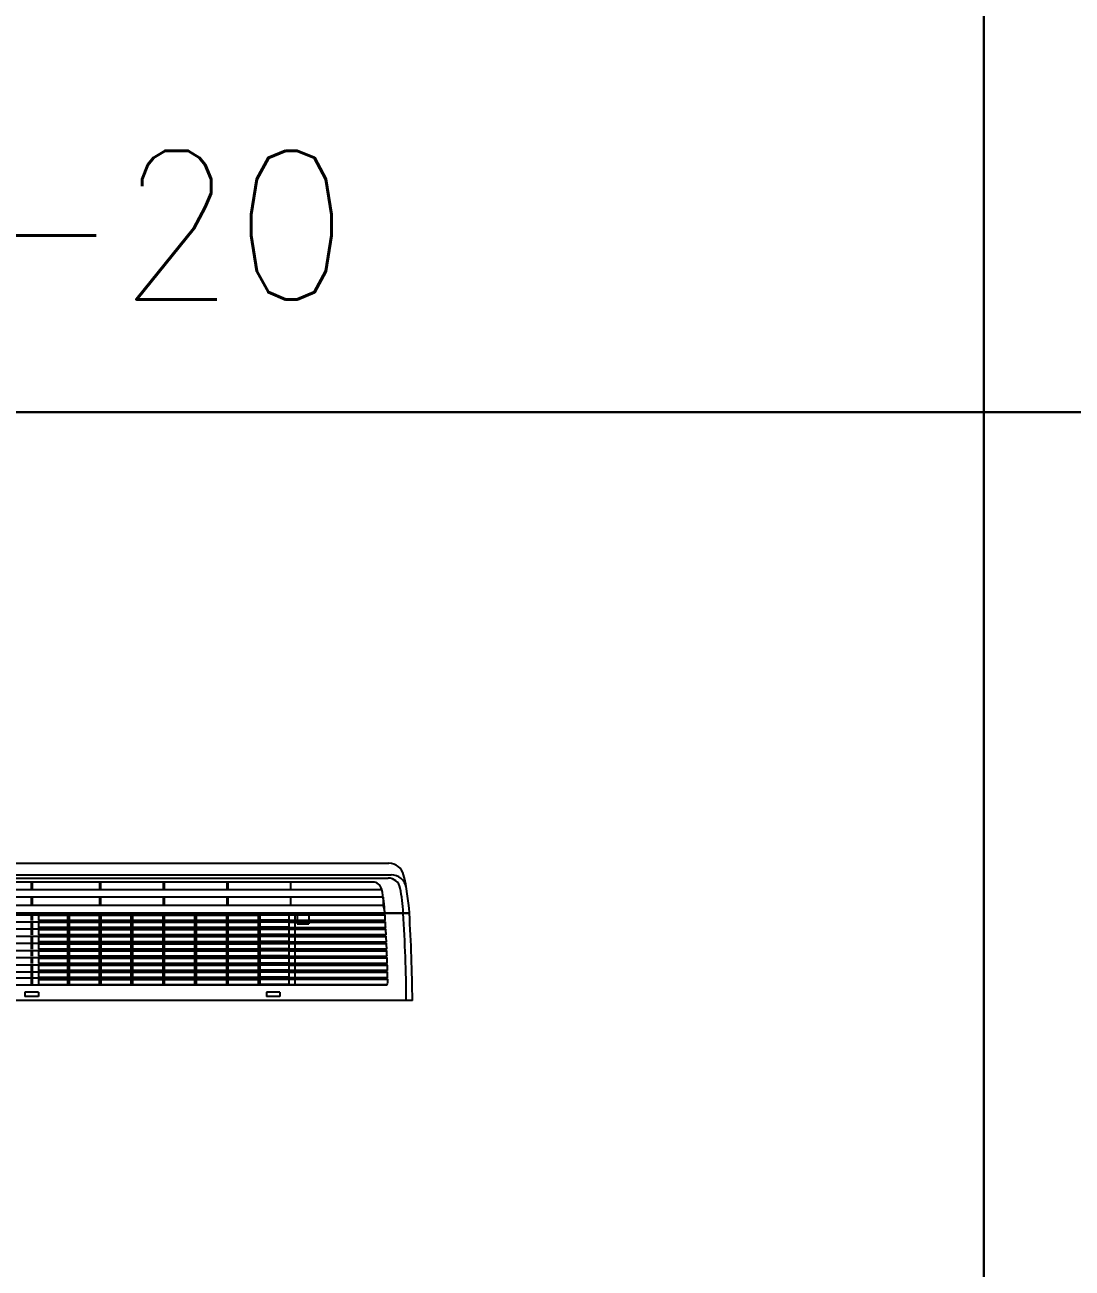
# Model space of a CAD drawing. Header units: millimetres. Extents: x 259256 to 648017, y 366981 to 480499.
# Drawn here: x 379564 to 380972, y 402350 to 404022 of the extents above; entities that cross this region are included whole.
import ezdxf
from ezdxf.enums import TextEntityAlignment as Align

# ---------------------------------------------------------------- set-up
doc = ezdxf.new("R2010")
doc.units = ezdxf.units.MM
doc.layers.get('0').update_dxf_attribs({"color": 254})
doc.layers.add('F-TEXT', color=2, linetype='Continuous')
doc.layers.add('MEQUIP', color=2, linetype='Continuous')
doc.styles.add('QC-SEC', font='romans.shx')

# ---------------------------------------------------------------- blocks, each defined once
blk = doc.blocks.new('N2')
at = {"layer": 'MEQUIP', "color": 1, "linetype": 'Continuous'}
for p, q in [((378791.3, 402368.4), (379807.7, 402368.4)), ((378788, 402352.7), (379811, 402352.8)), ((378792.1, 402348.3), (379806.9, 402348.4)), ((379327.1, 402343.4), (379327.1, 402332.3)), ((379328.4, 402343.4), (379328.4, 402332.3)), ((379419.1, 402343.4), (379419.1, 402332.3)), ((379420.4, 402343.4), (379420.4, 402332.3)), ((379504.6, 402343.4), (379504.6, 402332.3)), ((379505.8, 402343.4), (379505.8, 402332.3)), ((379590, 402343.4), (379590, 402332.4)), ((379591.2, 402343.4), (379591.2, 402332.4)), ((379675.4, 402343.4), (379675.4, 402332.4)), ((379798.4, 402332.4), (378800.6, 402332.3)), ((379786, 402343), (378972.8, 402343)), ((379800.1, 402322.5), (378798.9, 402322.5)), ((379800.1, 402311.4), (378798.9, 402311.4)), ((379327.1, 402322.5), (379327.1, 402311.4)), ((379328.4, 402322.5), (379328.4, 402311.4)), ((379419.1, 402322.5), (379419.1, 402311.4)), ((379420.4, 402322.5), (379420.4, 402311.4)), ((379504.6, 402322.5), (379504.6, 402311.4)), ((379505.8, 402322.5), (379505.8, 402311.4)), ((379590, 402322.5), (379590, 402311.4)), ((379591.2, 402322.5), (379591.2, 402311.4)), ((379675.4, 402322.5), (379675.4, 402311.4)), ((379800.1, 402322.5), (379800.1, 402311.4)), ((379800.1, 402311.4), (379802.4, 402301.6)), ((378764, 402301.5), (379835.3, 402301.6)), ((378796.4, 402299.1), (379802.6, 402299.1)), ((379326.9, 402299.1), (379326.9, 402291.1)), ((379328.6, 402299.1), (379328.6, 402291.1)), ((379337, 402299.1), (379337, 402291.1)), ((379337, 402298.5), (379375.8, 402298.5)), ((379375.8, 402298.5), (379376.2, 402298.9)), ((379375.8, 402298.5), (379375.8, 402291.7)), ((379376.2, 402298.9), (379377.9, 402298.9)), ((379376.2, 402298.9), (379376.2, 402291.3)), ((379377.9, 402298.9), (379377.9, 402291.3)), ((379377.9, 402298.9), (379378.3, 402298.5)), ((379378.3, 402298.5), (379418.5, 402298.5)), ((379378.3, 402291.7), (379378.3, 402298.5)), ((379418.5, 402298.5), (379418.9, 402298.9)), ((379418.5, 402298.5), (379418.5, 402291.7)), ((379418.9, 402298.9), (379420.6, 402298.9)), ((379418.9, 402298.9), (379418.9, 402291.3)), ((379420.6, 402298.9), (379420.6, 402291.3)), ((379420.6, 402298.9), (379421, 402298.5)), ((379421, 402298.5), (379461.2, 402298.5)), ((379421, 402291.7), (379421, 402298.5)), ((379461.2, 402298.5), (379461.7, 402298.9)), ((379461.2, 402298.5), (379461.2, 402291.8)), ((379461.7, 402298.9), (379463.3, 402298.9)), ((379461.7, 402298.9), (379461.7, 402291.3)), ((379463.3, 402298.9), (379463.3, 402291.3)), ((379463.3, 402298.9), (379463.7, 402298.5)), ((379463.7, 402298.5), (379504, 402298.5)), ((379463.7, 402291.8), (379463.7, 402298.5)), ((379504, 402298.5), (379504.4, 402299)), ((379504, 402298.5), (379504, 402291.8)), ((379504.4, 402299), (379506, 402299)), ((379504.4, 402299), (379504.4, 402291.3)), ((379506, 402299), (379506, 402291.3)), ((379506, 402299), (379506.4, 402298.5)), ((379506.4, 402298.5), (379546.7, 402298.5)), ((379506.4, 402291.8), (379506.4, 402298.5)), ((379546.7, 402298.5), (379547.1, 402299)), ((379546.7, 402298.5), (379546.7, 402291.8)), ((379547.1, 402299), (379548.7, 402299)), ((379547.1, 402299), (379547.1, 402291.3)), ((379548.7, 402299), (379548.7, 402291.3)), ((379548.7, 402299), (379549.1, 402298.5)), ((379549.1, 402298.5), (379589.4, 402298.5)), ((379549.1, 402291.8), (379549.1, 402298.5)), ((379589.4, 402298.5), (379589.8, 402299)), ((379589.4, 402298.5), (379589.4, 402291.8)), ((379589.8, 402299), (379591.4, 402299)), ((379589.8, 402299), (379589.8, 402291.3)), ((379591.4, 402299), (379591.4, 402291.3)), ((379591.4, 402299), (379591.8, 402298.5)), ((379591.8, 402298.5), (379632.1, 402298.5)), ((379591.8, 402291.8), (379591.8, 402298.5)), ((379632.1, 402298.5), (379632.5, 402299)), ((379632.1, 402298.5), (379632.1, 402291.8)), ((379634.2, 402299), (379632.5, 402299)), ((379632.5, 402299), (379634.2, 402299)), ((379632.5, 402299), (379632.5, 402291.3)), ((379634.2, 402299), (379634.2, 402291.3)), ((379634.6, 402298.5), (379634.2, 402299)), ((379634.6, 402298.5), (379634.6, 402291.8)), ((379673.4, 402298.5), (379634.6, 402298.5)), ((379673.4, 402299.1), (379673.4, 402291.1)), ((379673.4, 402298.7), (379802.6, 402298.7)), ((379681.6, 402298.7), (379681.6, 402291.6)), ((379684.5, 402301.6), (379684.5, 402286.6)), ((379700.1, 402301.6), (379700.1, 402286.6)), ((379802.5, 402301), (379835.4, 402301)), ((378982.1, 402289.5), (379803.2, 402289.5)), ((378982.1, 402279.9), (379803.7, 402279.9)), ((379326.9, 402289.5), (379326.9, 402281.5)), ((379326.9, 402279.9), (379326.9, 402271.9)), ((379328.6, 402289.5), (379328.6, 402281.5)), ((379328.6, 402279.9), (379328.6, 402271.9)), ((379337, 402291.7), (379375.8, 402291.7)), ((379337, 402289.5), (379337, 402281.5)), ((379337, 402288.9), (379375.8, 402288.9)), ((379337, 402282.1), (379375.8, 402282.1)), ((379337, 402279.9), (379337, 402271.9)), ((379337, 402279.3), (379375.8, 402279.3)), ((379375.8, 402291.7), (379376.2, 402291.3)), ((379375.8, 402288.9), (379376.2, 402289.3)), ((379375.8, 402288.9), (379375.8, 402282.1)), ((379375.8, 402282.1), (379376.2, 402281.7)), ((379375.8, 402279.3), (379376.2, 402279.7)), ((379375.8, 402279.3), (379375.8, 402272.5)), ((379376.2, 402291.3), (379377.9, 402291.3)), ((379376.2, 402289.3), (379377.9, 402289.3)), ((379376.2, 402289.3), (379376.2, 402281.7)), ((379376.2, 402281.7), (379377.9, 402281.7)), ((379376.2, 402279.7), (379377.9, 402279.7)), ((379376.2, 402279.7), (379376.2, 402272.1)), ((379377.9, 402291.3), (379378.3, 402291.7)), ((379377.9, 402289.3), (379377.9, 402281.7)), ((379377.9, 402289.3), (379378.3, 402288.9)), ((379377.9, 402281.7), (379378.3, 402282.1)), ((379377.9, 402279.7), (379377.9, 402272.1)), ((379377.9, 402279.7), (379378.3, 402279.3)), ((379378.3, 402291.7), (379418.5, 402291.7)), ((379378.3, 402288.9), (379418.5, 402288.9)), ((379378.3, 402282.1), (379378.3, 402288.9)), ((379378.3, 402282.1), (379418.5, 402282.1)), ((379378.3, 402279.3), (379418.5, 402279.3)), ((379378.3, 402272.5), (379378.3, 402279.3)), ((379418.5, 402291.7), (379418.9, 402291.3)), ((379418.5, 402288.9), (379418.9, 402289.3)), ((379418.5, 402288.9), (379418.5, 402282.1)), ((379418.5, 402282.1), (379418.9, 402281.7)), ((379418.5, 402279.3), (379418.9, 402279.7)), ((379418.5, 402279.3), (379418.5, 402272.5)), ((379418.9, 402291.3), (379420.6, 402291.3)), ((379418.9, 402289.3), (379420.6, 402289.3)), ((379418.9, 402289.3), (379418.9, 402281.7)), ((379418.9, 402281.7), (379420.6, 402281.7)), ((379418.9, 402279.7), (379420.6, 402279.7)), ((379418.9, 402279.7), (379418.9, 402272.1)), ((379420.6, 402291.3), (379421, 402291.7)), ((379420.6, 402289.3), (379420.6, 402281.7)), ((379420.6, 402289.3), (379421, 402288.9)), ((379420.6, 402281.7), (379421, 402282.1)), ((379420.6, 402279.7), (379420.6, 402272.1)), ((379420.6, 402279.7), (379421, 402279.3)), ((379421, 402291.7), (379461.2, 402291.8)), ((379421, 402288.9), (379461.2, 402288.9)), ((379421, 402282.1), (379421, 402288.9)), ((379421, 402282.1), (379461.2, 402282.1)), ((379421, 402279.3), (379461.2, 402279.3)), ((379421, 402272.5), (379421, 402279.3)), ((379461.2, 402291.8), (379461.7, 402291.3)), ((379461.2, 402288.9), (379461.7, 402289.3)), ((379461.2, 402288.9), (379461.2, 402282.1)), ((379461.2, 402282.1), (379461.7, 402281.7)), ((379461.2, 402279.3), (379461.7, 402279.7)), ((379461.2, 402279.3), (379461.2, 402272.5)), ((379461.7, 402291.3), (379463.3, 402291.3)), ((379461.7, 402289.3), (379463.3, 402289.3)), ((379461.7, 402289.3), (379461.7, 402281.7)), ((379461.7, 402281.7), (379463.3, 402281.7)), ((379461.7, 402279.7), (379463.3, 402279.7)), ((379461.7, 402279.7), (379461.7, 402272.1)), ((379463.3, 402291.3), (379463.7, 402291.8)), ((379463.3, 402289.3), (379463.3, 402281.7)), ((379463.3, 402289.3), (379463.7, 402288.9)), ((379463.3, 402281.7), (379463.7, 402282.1)), ((379463.3, 402279.7), (379463.3, 402272.1)), ((379463.3, 402279.7), (379463.7, 402279.3)), ((379463.7, 402291.8), (379504, 402291.8)), ((379463.7, 402288.9), (379504, 402288.9)), ((379463.7, 402282.1), (379463.7, 402288.9)), ((379463.7, 402282.1), (379504, 402282.1)), ((379463.7, 402279.3), (379504, 402279.3)), ((379463.7, 402272.5), (379463.7, 402279.3)), ((379504, 402291.8), (379504.4, 402291.3)), ((379504, 402288.9), (379504.4, 402289.3)), ((379504, 402288.9), (379504, 402282.1)), ((379504, 402282.1), (379504.4, 402281.7)), ((379504, 402279.3), (379504.4, 402279.7)), ((379504, 402279.3), (379504, 402272.5)), ((379504.4, 402291.3), (379506, 402291.3)), ((379504.4, 402289.3), (379506, 402289.3)), ((379504.4, 402289.3), (379504.4, 402281.7)), ((379504.4, 402281.7), (379506, 402281.7)), ((379504.4, 402279.7), (379506, 402279.7)), ((379504.4, 402279.7), (379504.4, 402272.1)), ((379506, 402291.3), (379506.4, 402291.8)), ((379506, 402289.3), (379506, 402281.7)), ((379506, 402289.3), (379506.4, 402288.9)), ((379506, 402281.7), (379506.4, 402282.1)), ((379506, 402279.7), (379506, 402272.1)), ((379506, 402279.7), (379506.4, 402279.3)), ((379506.4, 402291.8), (379546.7, 402291.8)), ((379506.4, 402288.9), (379546.7, 402288.9)), ((379506.4, 402282.1), (379506.4, 402288.9)), ((379506.4, 402282.1), (379546.7, 402282.1)), ((379506.4, 402279.3), (379546.7, 402279.3)), ((379506.4, 402272.5), (379506.4, 402279.3)), ((379546.7, 402291.8), (379547.1, 402291.3)), ((379546.7, 402288.9), (379547.1, 402289.3)), ((379546.7, 402288.9), (379546.7, 402282.1)), ((379546.7, 402282.1), (379547.1, 402281.7)), ((379546.7, 402279.3), (379547.1, 402279.7)), ((379546.7, 402279.3), (379546.7, 402272.5)), ((379547.1, 402291.3), (379548.7, 402291.3)), ((379547.1, 402289.3), (379548.7, 402289.3)), ((379547.1, 402289.3), (379547.1, 402281.7)), ((379547.1, 402281.7), (379548.7, 402281.7)), ((379547.1, 402279.7), (379548.7, 402279.7)), ((379547.1, 402279.7), (379547.1, 402272.1)), ((379548.7, 402291.3), (379549.1, 402291.8)), ((379548.7, 402289.3), (379548.7, 402281.7)), ((379548.7, 402289.3), (379549.1, 402288.9)), ((379548.7, 402281.7), (379549.1, 402282.1)), ((379548.7, 402279.7), (379548.7, 402272.1)), ((379548.7, 402279.7), (379549.1, 402279.3)), ((379549.1, 402291.8), (379589.4, 402291.8)), ((379549.1, 402288.9), (379589.4, 402288.9)), ((379549.1, 402282.1), (379549.1, 402288.9)), ((379549.1, 402282.1), (379589.4, 402282.1)), ((379549.1, 402279.3), (379589.4, 402279.3)), ((379549.1, 402272.5), (379549.1, 402279.3)), ((379589.4, 402291.8), (379589.8, 402291.3)), ((379589.4, 402288.9), (379589.8, 402289.3)), ((379589.4, 402288.9), (379589.4, 402282.1)), ((379589.4, 402282.1), (379589.8, 402281.7)), ((379589.4, 402279.3), (379589.8, 402279.7)), ((379589.4, 402279.3), (379589.4, 402272.5)), ((379589.8, 402291.3), (379591.4, 402291.3)), ((379589.8, 402289.3), (379591.4, 402289.3)), ((379589.8, 402289.3), (379589.8, 402281.7)), ((379589.8, 402281.7), (379591.4, 402281.7)), ((379589.8, 402279.7), (379591.4, 402279.7)), ((379589.8, 402279.7), (379589.8, 402272.1)), ((379591.4, 402291.3), (379591.8, 402291.8)), ((379591.4, 402289.3), (379591.4, 402281.7)), ((379591.4, 402289.3), (379591.8, 402288.9)), ((379591.4, 402281.7), (379591.8, 402282.1)), ((379591.4, 402279.7), (379591.4, 402272.1)), ((379591.4, 402279.7), (379591.8, 402279.3)), ((379591.8, 402291.8), (379632.1, 402291.8)), ((379591.8, 402288.9), (379632.1, 402288.9)), ((379591.8, 402282.1), (379591.8, 402288.9)), ((379591.8, 402282.1), (379632.1, 402282.2)), ((379591.8, 402279.3), (379632.1, 402279.3)), ((379591.8, 402272.5), (379591.8, 402279.3)), ((379632.1, 402291.8), (379632.5, 402291.3)), ((379632.1, 402288.9), (379632.5, 402289.3)), ((379632.1, 402288.9), (379632.1, 402282.2)), ((379632.1, 402282.2), (379632.5, 402281.7)), ((379632.1, 402279.3), (379632.5, 402279.7)), ((379632.1, 402279.3), (379632.1, 402272.5)), ((379634.2, 402291.3), (379632.5, 402291.3)), ((379632.5, 402291.3), (379634.2, 402291.3)), ((379634.2, 402289.3), (379632.5, 402289.3)), ((379632.5, 402289.3), (379634.2, 402289.3)), ((379632.5, 402289.3), (379632.5, 402281.7)), ((379634.2, 402281.7), (379632.5, 402281.7)), ((379632.5, 402281.7), (379634.2, 402281.7)), ((379634.2, 402279.7), (379632.5, 402279.7)), ((379632.5, 402279.7), (379634.2, 402279.7)), ((379632.5, 402279.7), (379632.5, 402272.1)), ((379634.6, 402291.8), (379634.2, 402291.3)), ((379634.2, 402289.3), (379634.2, 402281.7)), ((379634.6, 402288.9), (379634.2, 402289.3)), ((379634.6, 402282.2), (379634.2, 402281.7)), ((379634.2, 402279.7), (379634.2, 402272.1)), ((379634.6, 402279.3), (379634.2, 402279.7)), ((379673.4, 402291.8), (379634.6, 402291.8)), ((379634.6, 402288.9), (379634.6, 402282.2)), ((379673.4, 402288.9), (379634.6, 402288.9)), ((379673.4, 402282.2), (379634.6, 402282.2)), ((379634.6, 402279.3), (379634.6, 402272.5)), ((379673.4, 402279.3), (379634.6, 402279.3)), ((379673.4, 402291.6), (379803.1, 402291.6)), ((379673.4, 402289.5), (379673.4, 402281.5)), ((379673.4, 402289.1), (379803.2, 402289.1)), ((379673.4, 402282), (379803.6, 402282)), ((379673.4, 402279.9), (379673.4, 402271.9)), ((379673.4, 402279.5), (379803.7, 402279.5)), ((379681.6, 402289.1), (379681.6, 402282)), ((379681.6, 402279.5), (379681.6, 402272.4)), ((379684.5, 402290.5), (379700.1, 402290.5)), ((379684.5, 402286.6), (379700.1, 402286.6)), ((378982.1, 402270.2), (379804.2, 402270.3)), ((378982.1, 402260.6), (379804.7, 402260.7)), ((379326.9, 402270.3), (379326.9, 402262.3)), ((379326.9, 402260.7), (379326.9, 402252.7)), ((379328.6, 402270.3), (379328.6, 402262.3)), ((379328.6, 402260.7), (379328.6, 402252.7)), ((379337, 402272.5), (379375.8, 402272.5)), ((379337, 402270.3), (379337, 402262.3)), ((379337, 402269.6), (379375.8, 402269.6)), ((379337, 402262.9), (379375.8, 402262.9)), ((379337, 402260.7), (379337, 402252.7)), ((379337, 402260), (379375.8, 402260)), ((379375.8, 402272.5), (379376.2, 402272.1)), ((379375.8, 402269.6), (379376.2, 402270.1)), ((379375.8, 402269.6), (379375.8, 402262.9)), ((379375.8, 402262.9), (379376.2, 402262.5)), ((379375.8, 402260), (379376.2, 402260.5)), ((379375.8, 402260), (379375.8, 402253.3)), ((379376.2, 402272.1), (379377.9, 402272.1)), ((379376.2, 402270.1), (379377.9, 402270.1)), ((379376.2, 402270.1), (379376.2, 402262.5)), ((379376.2, 402262.5), (379377.9, 402262.5)), ((379376.2, 402260.5), (379377.9, 402260.5)), ((379376.2, 402260.5), (379376.2, 402252.8)), ((379377.9, 402272.1), (379378.3, 402272.5)), ((379377.9, 402270.1), (379377.9, 402262.5)), ((379377.9, 402270.1), (379378.3, 402269.6)), ((379377.9, 402262.5), (379378.3, 402262.9)), ((379377.9, 402260.5), (379377.9, 402252.8)), ((379377.9, 402260.5), (379378.3, 402260)), ((379378.3, 402272.5), (379418.5, 402272.5)), ((379378.3, 402269.6), (379418.5, 402269.7)), ((379378.3, 402262.9), (379378.3, 402269.6)), ((379378.3, 402262.9), (379418.5, 402262.9)), ((379378.3, 402260), (379418.5, 402260)), ((379378.3, 402253.3), (379378.3, 402260)), ((379418.5, 402272.5), (379418.9, 402272.1)), ((379418.5, 402269.7), (379418.9, 402270.1)), ((379418.5, 402269.7), (379418.5, 402262.9)), ((379418.5, 402262.9), (379418.9, 402262.5)), ((379418.5, 402260), (379418.9, 402260.5)), ((379418.5, 402260), (379418.5, 402253.3)), ((379418.9, 402272.1), (379420.6, 402272.1)), ((379418.9, 402270.1), (379420.6, 402270.1)), ((379418.9, 402270.1), (379418.9, 402262.5)), ((379418.9, 402262.5), (379420.6, 402262.5)), ((379418.9, 402260.5), (379420.6, 402260.5)), ((379418.9, 402260.5), (379418.9, 402252.8)), ((379420.6, 402272.1), (379421, 402272.5)), ((379420.6, 402270.1), (379420.6, 402262.5)), ((379420.6, 402270.1), (379421, 402269.7)), ((379420.6, 402262.5), (379421, 402262.9)), ((379420.6, 402260.5), (379420.6, 402252.8)), ((379420.6, 402260.5), (379421, 402260)), ((379421, 402272.5), (379461.2, 402272.5)), ((379421, 402269.7), (379461.2, 402269.7)), ((379421, 402262.9), (379421, 402269.7)), ((379421, 402262.9), (379461.2, 402262.9)), ((379421, 402260), (379461.2, 402260)), ((379421, 402253.3), (379421, 402260)), ((379461.2, 402272.5), (379461.7, 402272.1)), ((379461.2, 402269.7), (379461.7, 402270.1)), ((379461.2, 402269.7), (379461.2, 402262.9)), ((379461.2, 402262.9), (379461.7, 402262.5)), ((379461.2, 402260), (379461.7, 402260.5)), ((379461.2, 402260), (379461.2, 402253.3)), ((379461.7, 402272.1), (379463.3, 402272.1)), ((379461.7, 402270.1), (379463.3, 402270.1)), ((379461.7, 402270.1), (379461.7, 402262.5)), ((379461.7, 402262.5), (379463.3, 402262.5)), ((379461.7, 402260.5), (379463.3, 402260.5)), ((379461.7, 402260.5), (379461.7, 402252.8)), ((379463.3, 402272.1), (379463.7, 402272.5)), ((379463.3, 402270.1), (379463.3, 402262.5)), ((379463.3, 402270.1), (379463.7, 402269.7)), ((379463.3, 402262.5), (379463.7, 402262.9)), ((379463.3, 402260.5), (379463.3, 402252.8)), ((379463.3, 402260.5), (379463.7, 402260)), ((379463.7, 402272.5), (379504, 402272.5)), ((379463.7, 402269.7), (379504, 402269.7)), ((379463.7, 402262.9), (379463.7, 402269.7)), ((379463.7, 402262.9), (379504, 402262.9)), ((379463.7, 402260), (379504, 402260)), ((379463.7, 402253.3), (379463.7, 402260)), ((379504, 402272.5), (379504.4, 402272.1)), ((379504, 402269.7), (379504.4, 402270.1)), ((379504, 402269.7), (379504, 402262.9)), ((379504, 402262.9), (379504.4, 402262.5)), ((379504, 402260), (379504.4, 402260.5)), ((379504, 402260), (379504, 402253.3)), ((379504.4, 402272.1), (379506, 402272.1)), ((379504.4, 402270.1), (379506, 402270.1)), ((379504.4, 402270.1), (379504.4, 402262.5)), ((379504.4, 402262.5), (379506, 402262.5)), ((379504.4, 402260.5), (379506, 402260.5)), ((379504.4, 402260.5), (379504.4, 402252.8)), ((379506, 402272.1), (379506.4, 402272.5)), ((379506, 402270.1), (379506, 402262.5)), ((379506, 402270.1), (379506.4, 402269.7)), ((379506, 402262.5), (379506.4, 402262.9)), ((379506, 402260.5), (379506, 402252.8)), ((379506, 402260.5), (379506.4, 402260)), ((379506.4, 402272.5), (379546.7, 402272.5)), ((379506.4, 402269.7), (379546.7, 402269.7)), ((379506.4, 402262.9), (379506.4, 402269.7)), ((379506.4, 402262.9), (379546.7, 402262.9)), ((379506.4, 402260), (379546.7, 402260)), ((379506.4, 402253.3), (379506.4, 402260)), ((379546.7, 402272.5), (379547.1, 402272.1)), ((379546.7, 402269.7), (379547.1, 402270.1)), ((379546.7, 402269.7), (379546.7, 402262.9)), ((379546.7, 402262.9), (379547.1, 402262.5)), ((379546.7, 402260), (379547.1, 402260.5)), ((379546.7, 402260), (379546.7, 402253.3)), ((379547.1, 402272.1), (379548.7, 402272.1)), ((379547.1, 402270.1), (379548.7, 402270.1)), ((379547.1, 402270.1), (379547.1, 402262.5)), ((379547.1, 402262.5), (379548.7, 402262.5)), ((379547.1, 402260.5), (379548.7, 402260.5)), ((379547.1, 402260.5), (379547.1, 402252.9)), ((379548.7, 402272.1), (379549.1, 402272.5)), ((379548.7, 402270.1), (379548.7, 402262.5)), ((379548.7, 402270.1), (379549.1, 402269.7)), ((379548.7, 402262.5), (379549.1, 402262.9)), ((379548.7, 402260.5), (379548.7, 402252.9)), ((379548.7, 402260.5), (379549.1, 402260)), ((379549.1, 402272.5), (379589.4, 402272.5)), ((379549.1, 402269.7), (379589.4, 402269.7)), ((379549.1, 402262.9), (379549.1, 402269.7)), ((379549.1, 402262.9), (379589.4, 402262.9)), ((379549.1, 402260), (379589.4, 402260.1)), ((379549.1, 402253.3), (379549.1, 402260)), ((379589.4, 402272.5), (379589.8, 402272.1)), ((379589.4, 402269.7), (379589.8, 402270.1)), ((379589.4, 402269.7), (379589.4, 402262.9)), ((379589.4, 402262.9), (379589.8, 402262.5)), ((379589.4, 402260.1), (379589.8, 402260.5)), ((379589.4, 402260.1), (379589.4, 402253.3)), ((379589.8, 402272.1), (379591.4, 402272.1)), ((379589.8, 402270.1), (379591.4, 402270.1)), ((379589.8, 402270.1), (379589.8, 402262.5)), ((379589.8, 402262.5), (379591.4, 402262.5)), ((379589.8, 402260.5), (379591.4, 402260.5)), ((379589.8, 402260.5), (379589.8, 402252.9)), ((379591.4, 402272.1), (379591.8, 402272.5)), ((379591.4, 402270.1), (379591.4, 402262.5)), ((379591.4, 402270.1), (379591.8, 402269.7)), ((379591.4, 402262.5), (379591.8, 402262.9)), ((379591.4, 402260.5), (379591.4, 402252.9)), ((379591.4, 402260.5), (379591.8, 402260.1)), ((379591.8, 402272.5), (379632.1, 402272.5)), ((379591.8, 402269.7), (379632.1, 402269.7)), ((379591.8, 402262.9), (379591.8, 402269.7)), ((379591.8, 402262.9), (379632.1, 402262.9)), ((379591.8, 402260.1), (379632.1, 402260.1)), ((379591.8, 402253.3), (379591.8, 402260.1)), ((379632.1, 402272.5), (379632.5, 402272.1)), ((379632.1, 402269.7), (379632.5, 402270.1)), ((379632.1, 402269.7), (379632.1, 402262.9)), ((379632.1, 402262.9), (379632.5, 402262.5)), ((379632.1, 402260.1), (379632.5, 402260.5)), ((379632.1, 402260.1), (379632.1, 402253.3)), ((379634.2, 402272.1), (379632.5, 402272.1)), ((379632.5, 402272.1), (379634.2, 402272.1)), ((379634.2, 402270.1), (379632.5, 402270.1)), ((379632.5, 402270.1), (379634.2, 402270.1)), ((379632.5, 402270.1), (379632.5, 402262.5)), ((379634.2, 402262.5), (379632.5, 402262.5)), ((379632.5, 402262.5), (379634.2, 402262.5)), ((379634.2, 402260.5), (379632.5, 402260.5)), ((379632.5, 402260.5), (379634.2, 402260.5)), ((379632.5, 402260.5), (379632.5, 402252.9)), ((379634.6, 402272.5), (379634.2, 402272.1)), ((379634.2, 402270.1), (379634.2, 402262.5)), ((379634.6, 402269.7), (379634.2, 402270.1)), ((379634.6, 402262.9), (379634.2, 402262.5)), ((379634.2, 402260.5), (379634.2, 402252.9)), ((379634.6, 402260.1), (379634.2, 402260.5)), ((379673.4, 402272.5), (379634.6, 402272.5)), ((379634.6, 402269.7), (379634.6, 402262.9)), ((379673.4, 402269.7), (379634.6, 402269.7)), ((379673.4, 402262.9), (379634.6, 402262.9)), ((379634.6, 402260.1), (379634.6, 402253.3)), ((379673.4, 402260.1), (379634.6, 402260.1)), ((379673.4, 402272.4), (379804.1, 402272.4)), ((379673.4, 402270.3), (379673.4, 402262.3)), ((379673.4, 402269.9), (379804.2, 402269.9)), ((379673.4, 402262.7), (379804.6, 402262.7)), ((379673.4, 402260.7), (379673.4, 402252.7)), ((379673.4, 402260.2), (379804.7, 402260.3)), ((379681.6, 402269.9), (379681.6, 402262.7)), ((379681.6, 402260.2), (379681.6, 402253.1)), ((378794, 402251), (379805.1, 402251.1)), ((379326.9, 402251), (379326.9, 402243.1)), ((379328.6, 402251), (379328.6, 402243.1)), ((379337, 402253.3), (379375.8, 402253.3)), ((379337, 402251), (379337, 402243.1)), ((379337, 402250.4), (379375.8, 402250.4)), ((379337, 402243.7), (379375.8, 402243.7)), ((379375.8, 402253.3), (379376.2, 402252.8)), ((379375.8, 402250.4), (379376.2, 402250.9)), ((379375.8, 402250.4), (379375.8, 402243.7)), ((379375.8, 402243.7), (379376.2, 402243.2)), ((379376.2, 402252.8), (379377.9, 402252.8)), ((379376.2, 402250.9), (379377.9, 402250.9)), ((379376.2, 402250.9), (379376.2, 402243.2)), ((379376.2, 402243.2), (379377.9, 402243.2)), ((379377.9, 402252.8), (379378.3, 402253.3)), ((379377.9, 402250.9), (379377.9, 402243.2)), ((379377.9, 402250.9), (379378.3, 402250.4)), ((379377.9, 402243.2), (379378.3, 402243.7)), ((379378.3, 402253.3), (379418.5, 402253.3)), ((379378.3, 402250.4), (379418.5, 402250.4)), ((379378.3, 402243.7), (379378.3, 402250.4)), ((379378.3, 402243.7), (379418.5, 402243.7)), ((379418.5, 402253.3), (379418.9, 402252.8)), ((379418.5, 402250.4), (379418.9, 402250.9)), ((379418.5, 402250.4), (379418.5, 402243.7)), ((379418.5, 402243.7), (379418.9, 402243.2)), ((379418.9, 402252.8), (379420.6, 402252.8)), ((379418.9, 402250.9), (379420.6, 402250.9)), ((379418.9, 402250.9), (379418.9, 402243.2)), ((379418.9, 402243.2), (379420.6, 402243.2)), ((379420.6, 402252.8), (379421, 402253.3)), ((379420.6, 402250.9), (379420.6, 402243.2)), ((379420.6, 402250.9), (379421, 402250.4)), ((379420.6, 402243.2), (379421, 402243.7)), ((379421, 402253.3), (379461.2, 402253.3)), ((379421, 402250.4), (379461.2, 402250.4)), ((379421, 402243.7), (379421, 402250.4)), ((379421, 402243.7), (379461.2, 402243.7)), ((379461.2, 402253.3), (379461.7, 402252.8)), ((379461.2, 402250.4), (379461.7, 402250.9)), ((379461.2, 402250.4), (379461.2, 402243.7)), ((379461.2, 402243.7), (379461.7, 402243.2)), ((379461.7, 402252.8), (379463.3, 402252.8)), ((379461.7, 402250.9), (379463.3, 402250.9)), ((379461.7, 402250.9), (379461.7, 402243.2)), ((379461.7, 402243.2), (379463.3, 402243.2)), ((379463.3, 402252.8), (379463.7, 402253.3)), ((379463.3, 402250.9), (379463.3, 402243.2)), ((379463.3, 402250.9), (379463.7, 402250.4)), ((379463.3, 402243.2), (379463.7, 402243.7)), ((379463.7, 402253.3), (379504, 402253.3)), ((379463.7, 402250.4), (379504, 402250.4)), ((379463.7, 402243.7), (379463.7, 402250.4)), ((379463.7, 402243.7), (379504, 402243.7)), ((379504, 402253.3), (379504.4, 402252.8)), ((379504, 402250.4), (379504.4, 402250.9)), ((379504, 402250.4), (379504, 402243.7)), ((379504, 402243.7), (379504.4, 402243.2)), ((379504.4, 402252.8), (379506, 402252.8)), ((379504.4, 402250.9), (379506, 402250.9)), ((379504.4, 402250.9), (379504.4, 402243.2)), ((379504.4, 402243.2), (379506, 402243.2)), ((379506, 402252.8), (379506.4, 402253.3)), ((379506, 402250.9), (379506, 402243.2)), ((379506, 402250.9), (379506.4, 402250.4)), ((379506, 402243.2), (379506.4, 402243.7)), ((379506.4, 402253.3), (379546.7, 402253.3)), ((379506.4, 402250.4), (379546.7, 402250.4)), ((379506.4, 402243.7), (379506.4, 402250.4)), ((379506.4, 402243.7), (379546.7, 402243.7)), ((379546.7, 402253.3), (379547.1, 402252.9)), ((379546.7, 402250.4), (379547.1, 402250.9)), ((379546.7, 402250.4), (379546.7, 402243.7)), ((379546.7, 402243.7), (379547.1, 402243.2)), ((379547.1, 402252.9), (379548.7, 402252.9)), ((379547.1, 402250.9), (379548.7, 402250.9)), ((379547.1, 402250.9), (379547.1, 402243.2)), ((379547.1, 402243.2), (379548.7, 402243.2)), ((379548.7, 402252.9), (379549.1, 402253.3)), ((379548.7, 402250.9), (379548.7, 402243.2)), ((379548.7, 402250.9), (379549.1, 402250.4)), ((379548.7, 402243.2), (379549.1, 402243.7)), ((379549.1, 402253.3), (379589.4, 402253.3)), ((379549.1, 402250.4), (379589.4, 402250.4)), ((379549.1, 402243.7), (379549.1, 402250.4)), ((379549.1, 402243.7), (379589.4, 402243.7)), ((379589.4, 402253.3), (379589.8, 402252.9)), ((379589.4, 402250.4), (379589.8, 402250.9)), ((379589.4, 402250.4), (379589.4, 402243.7)), ((379589.4, 402243.7), (379589.8, 402243.2)), ((379589.8, 402252.9), (379591.4, 402252.9)), ((379589.8, 402250.9), (379591.4, 402250.9)), ((379589.8, 402250.9), (379589.8, 402243.2)), ((379589.8, 402243.2), (379591.4, 402243.2)), ((379591.4, 402252.9), (379591.8, 402253.3)), ((379591.4, 402250.9), (379591.4, 402243.2)), ((379591.4, 402250.9), (379591.8, 402250.4)), ((379591.4, 402243.2), (379591.8, 402243.7)), ((379591.8, 402253.3), (379632.1, 402253.3)), ((379591.8, 402250.4), (379632.1, 402250.4)), ((379591.8, 402243.7), (379591.8, 402250.4)), ((379591.8, 402243.7), (379632.1, 402243.7)), ((379632.1, 402253.3), (379632.5, 402252.9)), ((379632.1, 402250.4), (379632.5, 402250.9)), ((379632.1, 402250.4), (379632.1, 402243.7)), ((379632.1, 402243.7), (379632.5, 402243.2)), ((379634.2, 402252.9), (379632.5, 402252.9)), ((379632.5, 402252.9), (379634.2, 402252.9)), ((379634.2, 402250.9), (379632.5, 402250.9)), ((379632.5, 402250.9), (379634.2, 402250.9)), ((379632.5, 402250.9), (379632.5, 402243.2)), ((379634.2, 402243.2), (379632.5, 402243.2)), ((379632.5, 402243.2), (379634.2, 402243.2)), ((379634.6, 402253.3), (379634.2, 402252.9)), ((379634.2, 402250.9), (379634.2, 402243.2)), ((379634.6, 402250.4), (379634.2, 402250.9)), ((379634.6, 402243.7), (379634.2, 402243.2)), ((379673.4, 402253.3), (379634.6, 402253.3)), ((379634.6, 402250.4), (379634.6, 402243.7)), ((379673.4, 402250.4), (379634.6, 402250.4)), ((379673.4, 402243.7), (379634.6, 402243.7)), ((379673.4, 402253.1), (379805, 402253.1)), ((379673.4, 402251.1), (379673.4, 402243.1)), ((379673.4, 402250.6), (379805.1, 402250.6)), ((379673.4, 402243.5), (379805.4, 402243.5)), ((379681.6, 402250.6), (379681.6, 402243.5)), ((378793.3, 402231.8), (379805.7, 402231.8)), ((378793.6, 402241.4), (379805.4, 402241.5)), ((379326.9, 402241.4), (379326.9, 402233.5)), ((379326.9, 402231.8), (379326.9, 402223.8)), ((379328.6, 402241.4), (379328.6, 402233.5)), ((379328.6, 402231.8), (379328.6, 402223.8)), ((379337, 402241.4), (379337, 402233.5)), ((379337, 402240.8), (379375.8, 402240.8)), ((379337, 402234.1), (379375.8, 402234.1)), ((379337, 402231.8), (379337, 402223.8)), ((379337, 402231.2), (379375.8, 402231.2)), ((379375.8, 402240.8), (379376.2, 402241.3)), ((379375.8, 402240.8), (379375.8, 402234.1)), ((379375.8, 402234.1), (379376.2, 402233.6)), ((379375.8, 402231.2), (379376.2, 402231.7)), ((379375.8, 402231.2), (379375.8, 402224.5)), ((379376.2, 402241.3), (379377.9, 402241.3)), ((379376.2, 402241.3), (379376.2, 402233.6)), ((379376.2, 402233.6), (379377.9, 402233.6)), ((379376.2, 402231.7), (379377.9, 402231.7)), ((379376.2, 402231.7), (379376.2, 402224)), ((379377.9, 402241.3), (379377.9, 402233.6)), ((379377.9, 402241.3), (379378.3, 402240.8)), ((379377.9, 402233.6), (379378.3, 402234.1)), ((379377.9, 402231.7), (379377.9, 402224)), ((379377.9, 402231.7), (379378.3, 402231.2)), ((379378.3, 402240.8), (379418.5, 402240.8)), ((379378.3, 402234.1), (379378.3, 402240.8)), ((379378.3, 402234.1), (379418.5, 402234.1)), ((379378.3, 402231.2), (379418.5, 402231.2)), ((379378.3, 402224.5), (379378.3, 402231.2)), ((379418.5, 402240.8), (379418.9, 402241.3)), ((379418.5, 402240.8), (379418.5, 402234.1)), ((379418.5, 402234.1), (379418.9, 402233.6)), ((379418.5, 402231.2), (379418.9, 402231.7)), ((379418.5, 402231.2), (379418.5, 402224.5)), ((379418.9, 402241.3), (379420.6, 402241.3)), ((379418.9, 402241.3), (379418.9, 402233.6)), ((379418.9, 402233.6), (379420.6, 402233.6)), ((379418.9, 402231.7), (379420.6, 402231.7)), ((379418.9, 402231.7), (379418.9, 402224)), ((379420.6, 402241.3), (379420.6, 402233.6)), ((379420.6, 402241.3), (379421, 402240.8)), ((379420.6, 402233.6), (379421, 402234.1)), ((379420.6, 402231.7), (379420.6, 402224)), ((379420.6, 402231.7), (379421, 402231.2)), ((379421, 402240.8), (379461.2, 402240.8)), ((379421, 402234.1), (379421, 402240.8)), ((379421, 402234.1), (379461.2, 402234.1)), ((379421, 402231.2), (379461.2, 402231.2)), ((379421, 402224.5), (379421, 402231.2)), ((379461.2, 402240.8), (379461.7, 402241.3)), ((379461.2, 402240.8), (379461.2, 402234.1)), ((379461.2, 402234.1), (379461.7, 402233.6)), ((379461.2, 402231.2), (379461.7, 402231.7)), ((379461.2, 402231.2), (379461.2, 402224.5)), ((379461.7, 402241.3), (379463.3, 402241.3)), ((379461.7, 402241.3), (379461.7, 402233.6)), ((379461.7, 402233.6), (379463.3, 402233.6)), ((379461.7, 402231.7), (379463.3, 402231.7)), ((379461.7, 402231.7), (379461.7, 402224)), ((379463.3, 402241.3), (379463.3, 402233.6)), ((379463.3, 402241.3), (379463.7, 402240.8)), ((379463.3, 402233.6), (379463.7, 402234.1)), ((379463.3, 402231.7), (379463.3, 402224)), ((379463.3, 402231.7), (379463.7, 402231.2)), ((379463.7, 402240.8), (379504, 402240.8)), ((379463.7, 402234.1), (379463.7, 402240.8)), ((379463.7, 402234.1), (379504, 402234.1)), ((379463.7, 402231.2), (379504, 402231.2)), ((379463.7, 402224.5), (379463.7, 402231.2)), ((379504, 402240.8), (379504.4, 402241.3)), ((379504, 402240.8), (379504, 402234.1)), ((379504, 402234.1), (379504.4, 402233.6)), ((379504, 402231.2), (379504.4, 402231.7)), ((379504, 402231.2), (379504, 402224.5)), ((379504.4, 402241.3), (379506, 402241.3)), ((379504.4, 402241.3), (379504.4, 402233.6)), ((379504.4, 402233.6), (379506, 402233.6)), ((379504.4, 402231.7), (379506, 402231.7)), ((379504.4, 402231.7), (379504.4, 402224)), ((379506, 402241.3), (379506, 402233.6)), ((379506, 402241.3), (379506.4, 402240.8)), ((379506, 402233.6), (379506.4, 402234.1)), ((379506, 402231.7), (379506, 402224)), ((379506, 402231.7), (379506.4, 402231.2)), ((379506.4, 402240.8), (379546.7, 402240.8)), ((379506.4, 402234.1), (379506.4, 402240.8)), ((379506.4, 402234.1), (379546.7, 402234.1)), ((379506.4, 402231.2), (379546.7, 402231.2)), ((379506.4, 402224.5), (379506.4, 402231.2)), ((379546.7, 402240.8), (379547.1, 402241.3)), ((379546.7, 402240.8), (379546.7, 402234.1)), ((379546.7, 402234.1), (379547.1, 402233.6)), ((379546.7, 402231.2), (379547.1, 402231.7)), ((379546.7, 402231.2), (379546.7, 402224.5)), ((379547.1, 402241.3), (379548.7, 402241.3)), ((379547.1, 402241.3), (379547.1, 402233.6)), ((379547.1, 402233.6), (379548.7, 402233.6)), ((379547.1, 402231.7), (379548.7, 402231.7)), ((379547.1, 402231.7), (379547.1, 402224)), ((379548.7, 402241.3), (379548.7, 402233.6)), ((379548.7, 402241.3), (379549.1, 402240.8)), ((379548.7, 402233.6), (379549.1, 402234.1)), ((379548.7, 402231.7), (379548.7, 402224)), ((379548.7, 402231.7), (379549.1, 402231.2)), ((379549.1, 402240.8), (379589.4, 402240.8)), ((379549.1, 402234.1), (379549.1, 402240.8)), ((379549.1, 402234.1), (379589.4, 402234.1)), ((379549.1, 402231.2), (379589.4, 402231.2)), ((379549.1, 402224.5), (379549.1, 402231.2)), ((379589.4, 402240.8), (379589.8, 402241.3)), ((379589.4, 402240.8), (379589.4, 402234.1)), ((379589.4, 402234.1), (379589.8, 402233.6)), ((379589.4, 402231.2), (379589.8, 402231.7)), ((379589.4, 402231.2), (379589.4, 402224.5)), ((379589.8, 402241.3), (379591.4, 402241.3)), ((379589.8, 402241.3), (379589.8, 402233.6)), ((379589.8, 402233.6), (379591.4, 402233.6)), ((379589.8, 402231.7), (379591.4, 402231.7)), ((379589.8, 402231.7), (379589.8, 402224)), ((379591.4, 402241.3), (379591.4, 402233.6)), ((379591.4, 402241.3), (379591.8, 402240.8)), ((379591.4, 402233.6), (379591.8, 402234.1)), ((379591.4, 402231.7), (379591.4, 402224)), ((379591.4, 402231.7), (379591.8, 402231.2)), ((379591.8, 402240.8), (379632.1, 402240.8)), ((379591.8, 402234.1), (379591.8, 402240.8)), ((379591.8, 402234.1), (379632.1, 402234.1)), ((379591.8, 402231.2), (379632.1, 402231.2)), ((379591.8, 402224.5), (379591.8, 402231.2)), ((379632.1, 402240.8), (379632.5, 402241.3)), ((379632.1, 402240.8), (379632.1, 402234.1)), ((379632.1, 402234.1), (379632.5, 402233.6)), ((379632.1, 402231.2), (379632.5, 402231.7)), ((379632.1, 402231.2), (379632.1, 402224.5)), ((379634.2, 402241.3), (379632.5, 402241.3)), ((379632.5, 402241.3), (379634.2, 402241.3)), ((379632.5, 402241.3), (379632.5, 402233.6)), ((379634.2, 402233.6), (379632.5, 402233.6)), ((379632.5, 402233.6), (379634.2, 402233.6)), ((379634.2, 402231.7), (379632.5, 402231.7)), ((379632.5, 402231.7), (379634.2, 402231.7)), ((379632.5, 402231.7), (379632.5, 402224)), ((379634.2, 402241.3), (379634.2, 402233.6)), ((379634.6, 402240.8), (379634.2, 402241.3)), ((379634.6, 402234.1), (379634.2, 402233.6)), ((379634.2, 402231.7), (379634.2, 402224)), ((379634.6, 402231.2), (379634.2, 402231.7)), ((379634.6, 402240.8), (379634.6, 402234.1)), ((379673.4, 402240.8), (379634.6, 402240.8)), ((379673.4, 402234.1), (379634.6, 402234.1)), ((379634.6, 402231.2), (379634.6, 402224.5)), ((379673.4, 402231.2), (379634.6, 402231.2)), ((379673.4, 402241.5), (379673.4, 402233.5)), ((379673.4, 402241), (379805.4, 402241)), ((379673.4, 402233.9), (379805.7, 402233.9)), ((379673.4, 402231.8), (379673.4, 402223.9)), ((379673.4, 402231.4), (379805.8, 402231.4)), ((379681.6, 402241), (379681.6, 402233.9)), ((379681.6, 402231.4), (379681.6, 402224.3)), ((378792.8, 402214.2), (379806.2, 402214.3)), ((378793, 402222.2), (379806, 402222.2)), ((379326.9, 402222.2), (379326.9, 402214.2)), ((379326.9, 402212.6), (379326.9, 402204.6)), ((379328.6, 402222.2), (379328.6, 402214.2)), ((379328.6, 402212.6), (379328.6, 402204.6)), ((379337, 402224.5), (379375.8, 402224.5)), ((379337, 402222.2), (379337, 402214.2)), ((379337, 402221.6), (379375.8, 402221.6)), ((379337, 402214.9), (379375.8, 402214.9)), ((379337, 402212.6), (379337, 402204.6)), ((379337, 402212), (379375.8, 402212)), ((379375.8, 402224.5), (379376.2, 402224)), ((379375.8, 402221.6), (379376.2, 402222.1)), ((379375.8, 402221.6), (379375.8, 402214.9)), ((379375.8, 402214.9), (379376.2, 402214.4)), ((379375.8, 402212), (379376.2, 402212.4)), ((379375.8, 402212), (379375.8, 402205.2)), ((379376.2, 402224), (379377.9, 402224)), ((379376.2, 402222.1), (379377.9, 402222.1)), ((379376.2, 402222.1), (379376.2, 402214.4)), ((379376.2, 402214.4), (379377.9, 402214.4)), ((379376.2, 402212.4), (379377.9, 402212.4)), ((379376.2, 402212.4), (379376.2, 402204.8)), ((379377.9, 402224), (379378.3, 402224.5)), ((379377.9, 402222.1), (379377.9, 402214.4)), ((379377.9, 402222.1), (379378.3, 402221.6)), ((379377.9, 402214.4), (379378.3, 402214.9)), ((379377.9, 402212.4), (379377.9, 402204.8)), ((379377.9, 402212.4), (379378.3, 402212)), ((379378.3, 402224.5), (379418.5, 402224.5)), ((379378.3, 402221.6), (379418.5, 402221.6)), ((379378.3, 402214.9), (379378.3, 402221.6)), ((379378.3, 402214.9), (379418.5, 402214.9)), ((379378.3, 402212), (379418.5, 402212)), ((379378.3, 402205.2), (379378.3, 402212)), ((379418.5, 402224.5), (379418.9, 402224)), ((379418.5, 402221.6), (379418.9, 402222.1)), ((379418.5, 402221.6), (379418.5, 402214.9)), ((379418.5, 402214.9), (379418.9, 402214.4)), ((379418.5, 402212), (379418.9, 402212.4)), ((379418.5, 402212), (379418.5, 402205.3)), ((379418.9, 402224), (379420.6, 402224)), ((379418.9, 402222.1), (379420.6, 402222.1)), ((379418.9, 402222.1), (379418.9, 402214.4)), ((379418.9, 402214.4), (379420.6, 402214.4)), ((379418.9, 402212.4), (379420.6, 402212.4)), ((379418.9, 402212.4), (379418.9, 402204.8)), ((379420.6, 402224), (379421, 402224.5)), ((379420.6, 402222.1), (379420.6, 402214.4)), ((379420.6, 402222.1), (379421, 402221.6)), ((379420.6, 402214.4), (379421, 402214.9)), ((379420.6, 402212.4), (379420.6, 402204.8)), ((379420.6, 402212.4), (379421, 402212)), ((379421, 402224.5), (379461.2, 402224.5)), ((379421, 402221.6), (379461.2, 402221.6)), ((379421, 402214.9), (379421, 402221.6)), ((379421, 402214.9), (379461.2, 402214.9)), ((379421, 402212), (379461.2, 402212)), ((379421, 402205.3), (379421, 402212)), ((379461.2, 402224.5), (379461.7, 402224)), ((379461.2, 402221.6), (379461.7, 402222.1)), ((379461.2, 402221.6), (379461.2, 402214.9)), ((379461.2, 402214.9), (379461.7, 402214.4)), ((379461.2, 402212), (379461.7, 402212.5)), ((379461.2, 402212), (379461.2, 402205.3)), ((379461.7, 402224), (379463.3, 402224)), ((379461.7, 402222.1), (379463.3, 402222.1)), ((379461.7, 402222.1), (379461.7, 402214.4)), ((379461.7, 402214.4), (379463.3, 402214.4)), ((379461.7, 402212.5), (379463.3, 402212.5)), ((379461.7, 402212.5), (379461.7, 402204.8)), ((379463.3, 402224), (379463.7, 402224.5)), ((379463.3, 402222.1), (379463.3, 402214.4)), ((379463.3, 402222.1), (379463.7, 402221.6)), ((379463.3, 402214.4), (379463.7, 402214.9)), ((379463.3, 402212.5), (379463.3, 402204.8)), ((379463.3, 402212.5), (379463.7, 402212)), ((379463.7, 402224.5), (379504, 402224.5)), ((379463.7, 402221.6), (379504, 402221.6)), ((379463.7, 402214.9), (379463.7, 402221.6)), ((379463.7, 402214.9), (379504, 402214.9)), ((379463.7, 402212), (379504, 402212)), ((379463.7, 402205.3), (379463.7, 402212)), ((379504, 402224.5), (379504.4, 402224)), ((379504, 402221.6), (379504.4, 402222.1)), ((379504, 402221.6), (379504, 402214.9)), ((379504, 402214.9), (379504.4, 402214.4)), ((379504, 402212), (379504.4, 402212.5)), ((379504, 402212), (379504, 402205.3)), ((379504.4, 402224), (379506, 402224)), ((379504.4, 402222.1), (379506, 402222.1)), ((379504.4, 402222.1), (379504.4, 402214.4)), ((379504.4, 402214.4), (379506, 402214.4)), ((379504.4, 402212.5), (379506, 402212.5)), ((379504.4, 402212.5), (379504.4, 402204.8)), ((379506, 402224), (379506.4, 402224.5)), ((379506, 402222.1), (379506, 402214.4)), ((379506, 402222.1), (379506.4, 402221.6)), ((379506, 402214.4), (379506.4, 402214.9)), ((379506, 402212.5), (379506, 402204.8)), ((379506, 402212.5), (379506.4, 402212)), ((379506.4, 402224.5), (379546.7, 402224.5)), ((379506.4, 402221.6), (379546.7, 402221.6)), ((379506.4, 402214.9), (379506.4, 402221.6)), ((379506.4, 402214.9), (379546.7, 402214.9)), ((379506.4, 402212), (379546.7, 402212)), ((379506.4, 402205.3), (379506.4, 402212)), ((379546.7, 402224.5), (379547.1, 402224)), ((379546.7, 402221.6), (379547.1, 402222.1)), ((379546.7, 402221.6), (379546.7, 402214.9)), ((379546.7, 402214.9), (379547.1, 402214.4)), ((379546.7, 402212), (379547.1, 402212.5)), ((379546.7, 402212), (379546.7, 402205.3)), ((379547.1, 402224), (379548.7, 402224)), ((379547.1, 402222.1), (379548.7, 402222.1)), ((379547.1, 402222.1), (379547.1, 402214.4)), ((379547.1, 402214.4), (379548.7, 402214.4)), ((379547.1, 402212.5), (379548.7, 402212.5)), ((379547.1, 402212.5), (379547.1, 402204.8)), ((379548.7, 402224), (379549.1, 402224.5)), ((379548.7, 402222.1), (379548.7, 402214.4)), ((379548.7, 402222.1), (379549.1, 402221.6)), ((379548.7, 402214.4), (379549.1, 402214.9)), ((379548.7, 402212.5), (379548.7, 402204.8)), ((379548.7, 402212.5), (379549.1, 402212)), ((379549.1, 402224.5), (379589.4, 402224.5)), ((379549.1, 402221.6), (379589.4, 402221.6)), ((379549.1, 402214.9), (379549.1, 402221.6)), ((379549.1, 402214.9), (379589.4, 402214.9)), ((379549.1, 402212), (379589.4, 402212)), ((379549.1, 402205.3), (379549.1, 402212)), ((379589.4, 402224.5), (379589.8, 402224)), ((379589.4, 402221.6), (379589.8, 402222.1)), ((379589.4, 402221.6), (379589.4, 402214.9)), ((379589.4, 402214.9), (379589.8, 402214.4)), ((379589.4, 402212), (379589.8, 402212.5)), ((379589.4, 402212), (379589.4, 402205.3)), ((379589.8, 402224), (379591.4, 402224)), ((379589.8, 402222.1), (379591.4, 402222.1)), ((379589.8, 402222.1), (379589.8, 402214.4)), ((379589.8, 402214.4), (379591.4, 402214.4)), ((379589.8, 402212.5), (379591.4, 402212.5)), ((379589.8, 402212.5), (379589.8, 402204.8)), ((379591.4, 402224), (379591.8, 402224.5)), ((379591.4, 402222.1), (379591.4, 402214.4)), ((379591.4, 402222.1), (379591.9, 402221.6)), ((379591.4, 402214.4), (379591.9, 402214.9)), ((379591.4, 402212.5), (379591.4, 402204.8)), ((379591.4, 402212.5), (379591.9, 402212)), ((379591.8, 402224.5), (379632.1, 402224.5)), ((379591.9, 402221.6), (379632.1, 402221.6)), ((379591.9, 402214.9), (379591.9, 402221.6)), ((379591.9, 402214.9), (379632.1, 402214.9)), ((379591.9, 402212), (379632.1, 402212)), ((379591.9, 402205.3), (379591.9, 402212)), ((379632.1, 402224.5), (379632.5, 402224)), ((379632.1, 402221.6), (379632.5, 402222.1)), ((379632.1, 402221.6), (379632.1, 402214.9)), ((379632.1, 402214.9), (379632.5, 402214.4)), ((379632.1, 402212), (379632.5, 402212.5)), ((379632.1, 402212), (379632.1, 402205.3)), ((379634.2, 402224), (379632.5, 402224)), ((379632.5, 402224), (379634.2, 402224)), ((379634.2, 402222.1), (379632.5, 402222.1)), ((379632.5, 402222.1), (379634.2, 402222.1)), ((379632.5, 402222.1), (379632.5, 402214.4)), ((379634.2, 402214.4), (379632.5, 402214.4)), ((379632.5, 402214.4), (379634.2, 402214.4)), ((379634.2, 402212.5), (379632.5, 402212.5)), ((379632.5, 402212.5), (379634.2, 402212.5)), ((379632.5, 402212.5), (379632.5, 402204.8)), ((379634.6, 402224.5), (379634.2, 402224)), ((379634.2, 402222.1), (379634.2, 402214.4)), ((379634.6, 402221.6), (379634.2, 402222.1)), ((379634.6, 402214.9), (379634.2, 402214.4)), ((379634.2, 402212.5), (379634.2, 402204.8)), ((379634.6, 402212), (379634.2, 402212.5)), ((379673.4, 402224.5), (379634.6, 402224.5)), ((379634.6, 402221.6), (379634.6, 402214.9)), ((379673.4, 402221.6), (379634.6, 402221.6)), ((379673.4, 402214.9), (379634.6, 402214.9)), ((379634.6, 402212), (379634.6, 402205.3)), ((379673.4, 402212), (379634.6, 402212)), ((379673.4, 402224.3), (379806, 402224.3)), ((379673.4, 402222.2), (379673.4, 402214.3)), ((379673.4, 402221.8), (379806, 402221.8)), ((379673.4, 402214.7), (379806.2, 402214.7)), ((379673.4, 402212.6), (379673.4, 402204.7)), ((379673.4, 402212.2), (379806.3, 402212.2)), ((379681.6, 402221.8), (379681.6, 402215.1)), ((379681.6, 402212.2), (379681.6, 402205.1)), ((378795.1, 402204.6), (379803.9, 402204.7)), ((379318.7, 402195), (379318.7, 402189.2)), ((379336.8, 402195), (379318.7, 402195)), ((379336.8, 402195), (379336.8, 402189.2)), ((379337, 402205.2), (379375.8, 402205.2)), ((379375.8, 402205.2), (379376.2, 402204.8)), ((379376.2, 402204.8), (379377.9, 402204.8)), ((379377.9, 402204.8), (379378.3, 402205.2)), ((379378.3, 402205.2), (379418.5, 402205.3)), ((379418.5, 402205.3), (379418.9, 402204.8)), ((379418.9, 402204.8), (379420.6, 402204.8)), ((379420.6, 402204.8), (379421, 402205.3)), ((379421, 402205.3), (379461.2, 402205.3)), ((379461.2, 402205.3), (379461.7, 402204.8)), ((379461.7, 402204.8), (379463.3, 402204.8)), ((379463.3, 402204.8), (379463.7, 402205.3)), ((379463.7, 402205.3), (379504, 402205.3)), ((379504, 402205.3), (379504.4, 402204.8)), ((379504.4, 402204.8), (379506, 402204.8)), ((379506, 402204.8), (379506.4, 402205.3)), ((379506.4, 402205.3), (379546.7, 402205.3)), ((379546.7, 402205.3), (379547.1, 402204.8)), ((379547.1, 402204.8), (379548.7, 402204.8)), ((379548.7, 402204.8), (379549.1, 402205.3)), ((379549.1, 402205.3), (379589.4, 402205.3)), ((379589.4, 402205.3), (379589.8, 402204.8)), ((379589.8, 402204.8), (379591.4, 402204.8)), ((379591.4, 402204.8), (379591.9, 402205.3)), ((379591.9, 402205.3), (379632.1, 402205.3)), ((379632.1, 402205.3), (379632.5, 402204.8)), ((379634.2, 402204.8), (379632.5, 402204.8)), ((379632.5, 402204.8), (379634.2, 402204.8)), ((379634.6, 402205.3), (379634.2, 402204.8)), ((379673.4, 402205.3), (379634.6, 402205.3)), ((379661.5, 402195), (379643.4, 402195)), ((379643.4, 402195), (379643.4, 402189.2)), ((379661.5, 402195), (379661.5, 402189.2)), ((379673.4, 402205.1), (379805.3, 402205.1)), ((379839.5, 402183.5), (378759.5, 402184.1)), ((379336.8, 402189.2), (379318.7, 402189.2)), ((379661.5, 402189.2), (379643.4, 402189.2))]:
    blk.add_line(p, q, dxfattribs=at)
for centre, major_axis, start_param, end_param in [((379807.7, 402347.9), (-14.5, 14.5), 4.162146, 5.497853), ((379806.9, 402332), (-11.6, 11.6), 4.106616, 5.497853), ((379811, 402332.2), (-14.5, 14.5), 4.104928, 5.497853), ((379535.6, 402282.7), (212.4, 212.4), 5.560636, 5.732942), ((379786.2, 402330.7), (8.71, 8.71), 5.687087, 7.06865), ((379535.6, 402282.7), (-189.2, 189.2), 3.997563, 4.116291), ((379535.6, 402282.7), (206.6, 206.6), 5.562404, 5.677413), ((377703.8, 402167.7), (-127.2, 2099), 4.71065, 4.714446), ((377703.8, 402167.7), (-53.2, 2126.9), 4.694803, 4.750085), ((377703.8, 402167.7), (1510.2, 1510.2), 5.505211, 5.560251), ((377703.8, 402167.7), (1487, 1487), 5.551973, 5.555768), ((377703.8, 402167.7), (-1487, 1487), 3.9766, 3.980394), ((377703.8, 402167.7), (1487, 1487), 5.542821, 5.546614), ((377703.8, 402167.7), (-1487, 1487), 3.96745, 3.971243), ((377703.8, 402167.7), (1487, 1487), 5.533673, 5.537465), ((377703.8, 402167.7), (-69.1, 2101.8), 4.710832, 4.714623), ((377703.8, 402167.7), (-1487, 1487), 3.953732, 3.957522), ((377703.8, 402167.7), (1487, 1487), 5.519956, 5.523746), ((377703.8, 402167.7), (-42, 2102.5), 4.711224, 4.71382), ((379803.9, 402207.1), (-1.74, 1.74), 2.356261, 3.945783)]:
    blk.add_ellipse(centre, major_axis=major_axis, ratio=1, start_param=start_param, end_param=end_param, dxfattribs=at)

msp = doc.modelspace()

# ---------------------------------------------------------------- linework, layer by layer
at = {"color": 4}
for points in [[(378150.5, 405694.1), (380853.2, 405694.1), (380853.2, 403501.3), (378150.5, 403501.3)], [(380853.2, 405694.1), (383555.9, 405694.1), (383555.9, 403501.3), (380853.2, 403501.3)], [(378150.5, 403501.3), (380853.2, 403501.3), (380853.2, 401308.5), (378150.5, 401308.5)], [(380853.2, 403501.3), (383555.9, 403501.3), (383555.9, 401308.5), (380853.2, 401308.5)]]:
    msp.add_lwpolyline(points, close=True, dxfattribs=at)

# ---------------------------------------------------------------- block references
at = {"layer": 'MEQUIP', "color": 1}
msp.add_blockref('N2', (245.5, 526.3), dxfattribs=at)

# ---------------------------------------------------------------- texts
at = {"layer": 'F-TEXT', "style": 'QC-SEC', "width": 0.9}
msp.add_text('CCD-20', height=200, dxfattribs=at).set_placement((379501.9, 403752.9), align=Align.MIDDLE_CENTER)

doc.saveas('drawing.dxf')
